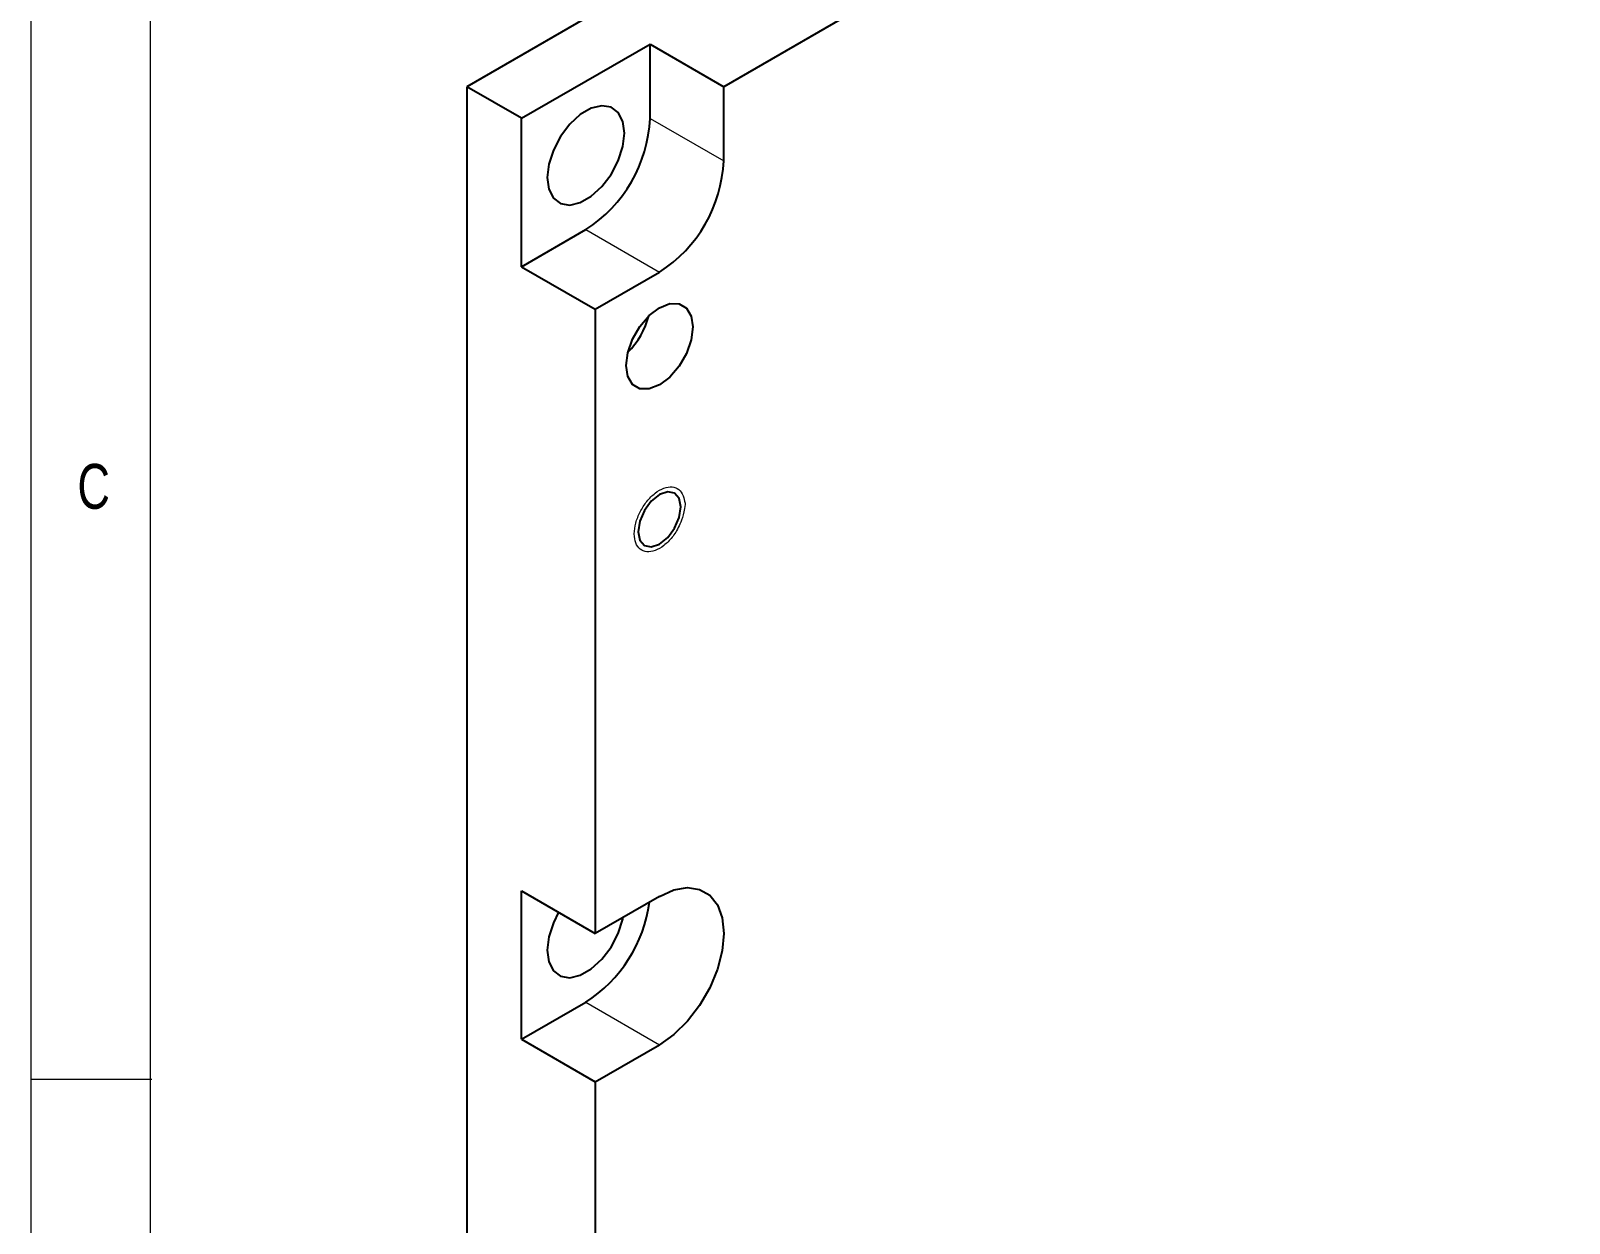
# Model space of a CAD drawing. Header units: millimetres. Extents: x -5 to 1672, y 0 to 1180.
# Drawn here: x 10 to 137, y 882.1 to 980.6 of the extents above; entities that cross this region are included whole.
import ezdxf

# ---------------------------------------------------------------- set-up
doc = ezdxf.new("R2010")
doc.units = ezdxf.units.MM
doc.header["$LTSCALE"] = 2
doc.styles.add('SLDTEXTSTYLE0', font='TXT', dxfattribs={"width": 0.75})

msp = doc.modelspace()

# ---------------------------------------------------------------- linework, layer by layer
at = {"color": 7, "linetype": 'Continuous', "lineweight": 18}
for p, q in [((10, 1178), (10, 10)), ((19.8441921, 1168.0805368), (19.8441921, 20)), ((20, 894), (10, 894))]:
    msp.add_line(p, q, dxfattribs=at)
at = {"color": 7, "linetype": 'Continuous', "lineweight": 25}
for p, q in [((180.3370168, 1053.5375152), (45.9867284, 975.9787446)), ((190.9436185, 1047.4144544), (67.1999672, 975.978765)), ((50.5122118, 973.3662386), (61.1188488, 979.4893199)), ((61.1188488, 979.4893199), (67.1999672, 975.978765)), ((61.1188488, 973.3652638), (61.1188488, 979.4893199)), ((50.5122118, 973.3662386), (45.9867284, 975.9787446)), ((45.9867284, 975.9787446), (45.9867284, 690.1894604)), ((67.1999672, 969.8547089), (67.1999672, 975.978765)), ((50.5122118, 961.1180856), (50.5122118, 973.3662386)), ((50.5122118, 961.1180856), (55.8155126, 964.179616)), ((50.5122118, 961.1180856), (56.5933301, 957.6075307)), ((56.5933301, 957.6075307), (61.8966309, 960.6690612)), ((56.5933301, 957.6075307), (56.5933301, 906.0634736)), ((50.5122118, 909.5740285), (56.5933301, 906.0634736)), ((50.5122118, 897.3258347), (50.5122118, 909.5740285)), ((61.8966309, 909.1250041), (56.5933301, 906.0634736)), ((50.5122118, 897.3258347), (55.8155126, 900.3873651)), ((50.5122118, 897.3258347), (56.5933301, 893.8152798)), ((56.5933301, 893.8152798), (61.8966309, 896.8768102)), ((56.5933301, 893.8152798), (56.5933301, 842.2712227))]:
    msp.add_line(p, q, dxfattribs=at)
at = {"color": 8, "linetype": 'Continuous', "lineweight": 18}
for p, q in [((61.1188488, 973.3652638), (67.1999672, 969.8547089)), ((55.8155126, 964.179616), (61.8966309, 960.6690612)), ((55.8155126, 900.3873651), (61.8966309, 896.8768102))]:
    msp.add_line(p, q, dxfattribs=at)
at = {"color": 7, "linetype": 'Continuous', "lineweight": 25, "flags": 128}
for points in [[(58.9974931, 972.1406312), (58.8686006, 973.1014307), (58.492365, 973.8355757), (57.8992667, 974.2835903), (57.1373551, 974.4091788), (56.2683557, 974.2021669), (55.3626696, 973.6793254), (54.4936701, 972.883012), (53.7317585, 971.877739), (53.1386603, 970.7449478), (52.7624247, 969.5764104), (52.6335321, 968.4667947), (52.7624247, 967.5059952), (53.1386603, 966.7718502), (53.7317585, 966.3238357), (54.4936701, 966.1982471), (55.3626696, 966.405259), (56.2683557, 966.9281005), (57.1373551, 967.724414), (57.8992667, 968.7296869), (58.492365, 969.8624781), (58.8686006, 971.0310155), (58.9974931, 972.1406312)], [(59.1389145, 952.9530501), (59.2738867, 954.0150354), (59.6655915, 955.1289017), (60.2756859, 956.1856163), (61.0444497, 957.0817403), (61.8966309, 957.7295551), (62.7488122, 958.0656479), (63.517576, 958.0571196), (64.1276704, 957.7048051), (64.5193751, 957.0431913), (64.6543474, 956.1370417), (64.5193751, 955.0750564), (64.1276704, 953.96119), (63.517576, 952.9044755), (62.7488122, 952.0083515), (61.8966309, 951.3605367), (61.0444497, 951.0244439), (60.2756859, 951.0329722), (59.6655915, 951.3852867), (59.2738867, 952.0469004), (59.1389145, 952.9530501)], [(63.6643979, 941.2760918), (63.5298346, 941.9796017), (63.1466309, 942.4206452), (62.5731261, 942.5320774), (61.8966309, 942.2969337), (61.2201358, 941.7510127), (60.6466309, 940.9774259), (60.2634272, 940.0939449), (60.128864, 939.2350715), (60.2634272, 938.5315617), (60.6466309, 938.0905182), (61.2201358, 937.979086), (61.8966309, 938.2142297), (62.5731261, 938.7601507), (63.1466309, 939.5337375), (63.5298346, 940.4172185), (63.6643979, 941.2760918)], [(61.8966309, 909.1250041), (63.0767343, 909.6527193), (64.1976623, 909.8468849), (65.203207, 909.6977646), (66.0429462, 909.2128359), (66.6747718, 908.4164152), (67.0670014, 907.3484383), (67.1999672, 906.062458), (67.0670014, 904.6229587), (66.6747718, 903.1021231), (66.0429462, 901.576212), (65.203207, 900.1217411), (64.1976623, 898.8116436), (63.0767343, 897.7116133), (61.8966309, 896.8768102)], [(53.5657784, 907.811242), (53.1386603, 906.9526969), (52.7624247, 905.7841595), (52.6335321, 904.6745438), (52.7624247, 903.7137443), (53.1386603, 902.9795992), (53.7317585, 902.5315847), (54.4936701, 902.4059962), (55.3626696, 902.6130081), (56.2683557, 903.1358495), (57.1373551, 903.932163), (57.8992667, 904.937436), (58.492365, 906.0702272), (58.8686006, 907.2387646), (58.9012202, 907.3957903)]]:
    msp.add_lwpolyline(points, dxfattribs=at)
at = {"color": 7, "linetype": 'Continuous', "lineweight": 25}
for centre, radius, start, end in [((49.6046513, 973.8892237), 11.5261129, 302.60547834, 357.394521514), ((55.6857696, 970.3786688), 11.5261129, 302.60547834, 357.394521514), ((54.731509, 958.6813827), 6.4928244, 314.502885132, 345.5024914), ((49.5102876, 910.1887735), 11.6543326, 302.753089746, 352.378011325)]:
    msp.add_arc(centre, radius, start, end, dxfattribs=at)
at = {"color": 7, "linetype": 'Continuous', "lineweight": 18}
msp.add_open_spline([(64.0178919, 941.4801939), (63.89002, 940.5685205), (63.5216566, 939.6191021), (62.9572911, 938.7464525), (62.2649943, 938.0558262), (61.5282675, 937.6305229), (60.8359708, 937.5218403), (60.2716053, 937.7428874), (59.9032419, 938.2670025), (59.7753106, 939.0309695), (59.9032419, 939.9426429), (60.2716053, 940.8920613), (60.8359708, 941.7647109), (61.5282675, 942.4553372), (62.2649943, 942.8806405), (62.9572911, 942.989323), (63.5216566, 942.768276), (63.89002, 942.2441609), (64.0179513, 941.4801939), (63.9928258, 941.7506919), (64.0179513, 941.4801939)], degree=3, knots=[0, 0, 0, 0, 0.05555518836, 0.11111076552, 0.16666634267, 0.22222191983, 0.27777749698, 0.33333307414, 0.38888865129, 0.44444422845, 0.4999998056, 0.55555538276, 0.61111095991, 0.66666653707, 0.72222211422, 0.77777769138, 0.83333326853, 0.88888884569, 0.94444442284, 1, 1, 1, 1], dxfattribs=at)

# ---------------------------------------------------------------- texts
at = {"color": 7, "linetype": 'Continuous', "lineweight": 0, "insert": (13.8510759, 944.8306714), "char_height": 3.7041667, "attachment_point": 1, "style": 'SLDTEXTSTYLE0'}
msp.add_mtext('C', dxfattribs=at)

doc.saveas('drawing.dxf')
